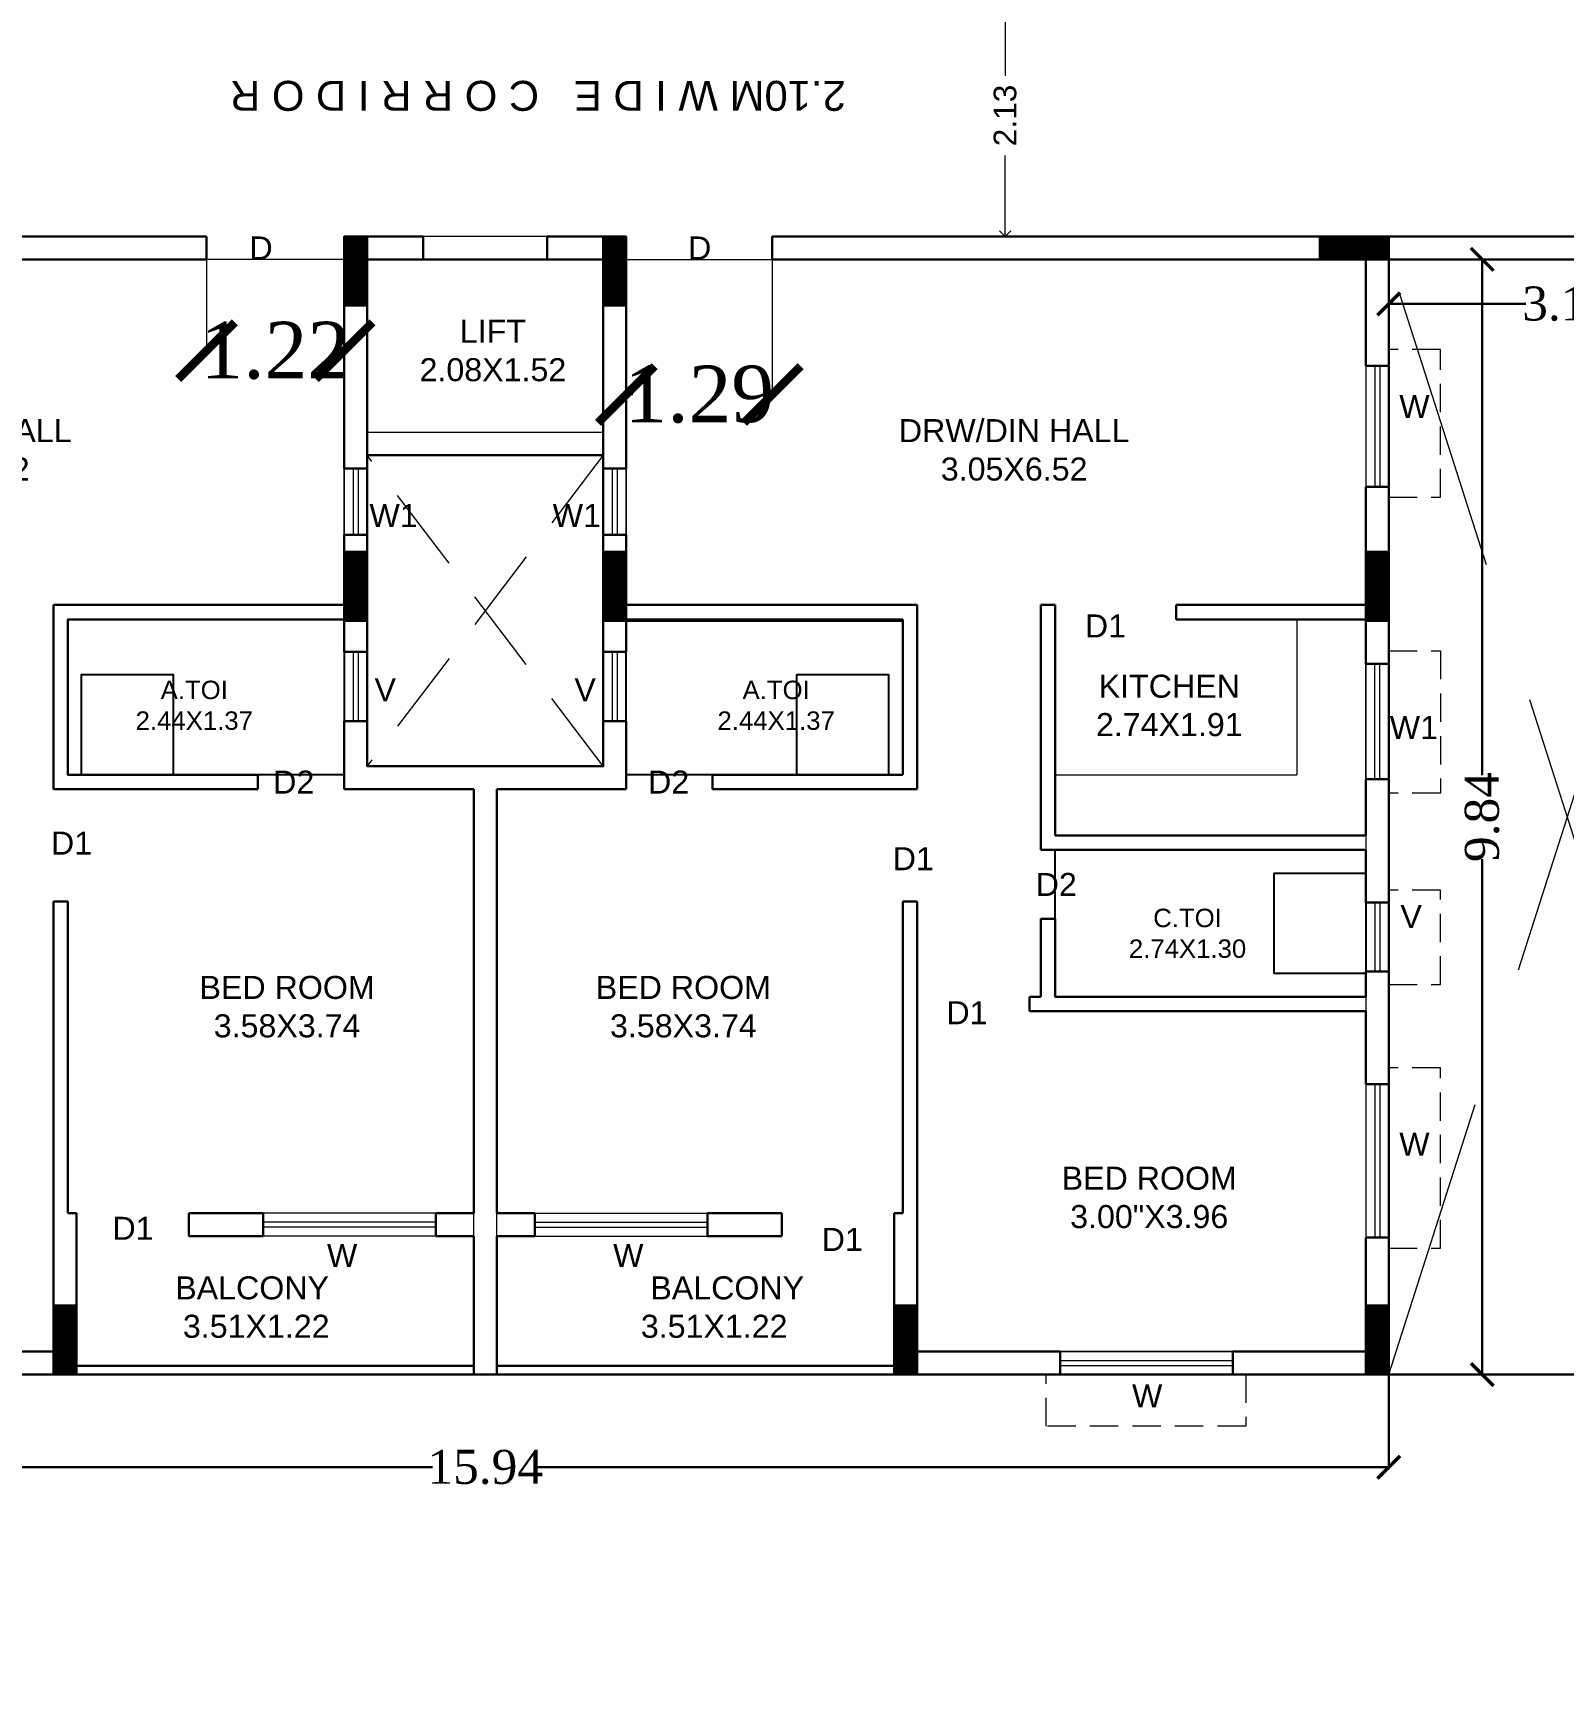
# Model space of a CAD drawing. Header units: metres. Extents: x 0 to 63445, y 32361 to 32804.
# Drawn here: x 63207.73 to 63221.23, y 32657.5 to 32672.01 of the extents above; entities that cross this region are included whole.
import ezdxf

# ---------------------------------------------------------------- set-up
doc = ezdxf.new("R2010")
doc.units = ezdxf.units.M
doc.header["$MEASUREMENT"] = 0
doc.header["$PDMODE"] = 34
doc.header["$PDSIZE"] = -10
for name, pattern in [('CONTINULUS', [0]), ('DASHED', [0.75, 0.5, -0.25]), ('DASHED2', [0.375, 0.25, -0.125])]:
    doc.linetypes.add(name, pattern=pattern)
doc.layers.get('0').update_dxf_attribs({"lineweight": 25})
doc.layers.add('BLK_1_FLR_3_BATH', color=3, linetype='Continuous', plot=False)
doc.layers.add('BLK_1_FLR_3_WATER_CLOSET', color=2, linetype='Continuous', plot=False)
for name, color, linetype, lineweight in [('BLK_1_FLR_3_BLT_UP_AREA', 14, 'DASHED', 9), ('BLK_1_FLR_3_BLT_UP_AREA_DEDUCT', 14, 'DASHED', 9), ('BLK_1_FLR_3_EXIT_WIDTH_DOOR', 7, 'Continuous', 0), ('BLK_1_FLR_3_LIFT_4', 1, 'DASHED', 9), ('BLK_1_FLR_3_UNITFA', 7, 'Continuous', 0), ('COLUMN', 1, 'Continuous', 30), ('DIM', 56, 'Continuous', 20), ('elev', 252, 'Continuous', 20), ('hatch', 251, 'Continuous', 20), ('PASSAGE_DOUBLELOADED', 7, 'Continuous', 20), ('TEXT-2', 65, 'Continuous', 18), ('wall', 7, 'Continuous', 30), ('window', 154, 'Continuous', 9)]:
    doc.layers.add(name, color=color, linetype=linetype, lineweight=lineweight)
doc.layers.add('text', color=65, linetype='Continuous')
doc.styles.add('Arial', font='arial.ttf', dxfattribs={"height": 0.2})
doc.styles.add('AutoDCRFont', font='arial.ttf')
doc.styles.get("Standard").update_dxf_attribs({"font": 'arial.ttf', "height": 0.4})
doc.styles.add('style2', font='arial.ttf', dxfattribs={"height": 0.25})
doc.styles.add('TNR', font='times.ttf', dxfattribs={"height": 0.5})
doc.dimstyles.new('ARCHANA', dxfattribs={"dimscale": 0, "dimtxt": 0.5, "dimasz": 0.5, "dimexe": 0, "dimexo": 0, "dimgap": 0, "dimtad": 0, "dimzin": 0, "dimdsep": 46, "dimtxsty": 'TNR', "dimblk": 'ARCHTICK', "dimcen": 0.09, "dimclrd": 36, "dimclre": 36, "dimclrt": 7, "dimadec": 0, "dimazin": 0, "dimtfac": 1, "dimtofl": 0, "dimtmove": 0, "dimatfit": 3, "dimldrblk": 'ARCHTICK', "dimfxl": 1, "dimfrac": 2, "dimtolj": 1, "dimtzin": 0, "dimlwd": -1, "dimlwe": -1, "dimarcsym": 0})
doc.dimstyles.new('INT DIM', dxfattribs={"dimtxt": 0.3, "dimasz": 0.1, "dimexe": 0.18, "dimexo": 0.0625, "dimgap": 0.09, "dimtad": 0, "dimzin": 0, "dimdsep": 46, "dimtxsty": 'style2', "dimblk": 'OPEN90', "dimcen": 0.09, "dimse1": 1, "dimse2": 1, "dimclrd": 250, "dimclrt": 256, "dimadec": 0, "dimazin": 0, "dimtfac": 1, "dimtofl": 0, "dimtmove": 0, "dimatfit": 3, "dimfxl": 0.18, "dimtolj": 1, "dimtzin": 0, "dimlwd": -1, "dimarcsym": 0})

# ---------------------------------------------------------------- blocks, each defined once
blk = doc.blocks.new('A$C7D115503')
at = {"layer": 'COLUMN', "ltscale": 3}
h = blk.add_hatch(dxfattribs=at)
h.set_pattern_fill('ANSI31', color=256, style=0)
h.paths.add_polyline_path([(-14.36, -11.59), (-6.36, -11.59), (-6.36, 12.41), (-14.36, 12.41)])
at = {"layer": 'COLUMN', "ltscale": 0.05}
for p, q in [((-14.36, 12.41), (-6.36, 12.41)), ((-14.36, 12.41), (-14.36, -11.59)), ((-6.36, 12.41), (-6.36, -11.59)), ((-6.36, -11.59), (-14.36, -11.59))]:
    blk.add_line(p, q, dxfattribs=at)
blk = doc.blocks.new('_ArchTick')
at = {"color": 0, "linetype": 'ByBlock', "const_width": 0.15}
blk.add_lwpolyline([(-0.5, -0.5), (0.5, 0.5)], dxfattribs=at)
blk = doc.blocks.new('*D758')
at = {"layer": 'Defpoints', "color": 0, "ltscale": 0.5, "transparency": 16777216}
for p in [(63203.75, 32660.173), (63219.694, 32660.173), (63219.694, 32659.355)]:
    blk.add_point(p, dxfattribs=at)
at = {"layer": 'wall', "color": 36, "ltscale": 0.5, "transparency": 16777216}
for p, q in [((63203.75, 32660.173), (63203.75, 32659.355)), ((63219.694, 32660.173), (63219.694, 32659.355)), ((63203.75, 32659.355), (63211.257, 32659.355)), ((63219.694, 32659.355), (63212.187, 32659.355))]:
    blk.add_line(p, q, dxfattribs=at)
at = {"layer": 'wall', "color": 36, "ltscale": 0.5, "transparency": 16777216, "xscale": 0.2, "yscale": 0.2, "zscale": 0.2, "rotation": 180}
blk.add_blockref('_ArchTick', (63203.75, 32659.355), dxfattribs=at)
at = {"layer": 'wall', "color": 36, "ltscale": 0.5, "transparency": 16777216, "xscale": 0.2, "yscale": 0.2, "zscale": 0.2}
blk.add_blockref('_ArchTick', (63219.694, 32659.355), dxfattribs=at)
at = {"layer": 'wall', "color": 7, "ltscale": 0.5, "transparency": 16777216, "insert": (63211.722, 32659.355), "char_height": 0.5, "attachment_point": 5, "style": 'TNR'}
blk.add_mtext('\\A1;{\\H0.6x;15.94}', dxfattribs=at)
blk = doc.blocks.new('*D759')
at = {"layer": 'Defpoints', "color": 0, "ltscale": 0.5, "transparency": 16777216}
for p in [(63219.694, 32670.011), (63220.518, 32670.011), (63219.694, 32660.172)]:
    blk.add_point(p, dxfattribs=at)
at = {"layer": 'wall', "color": 36, "ltscale": 0.5, "transparency": 16777216}
for p, q in [((63219.694, 32670.011), (63220.518, 32670.011)), ((63220.518, 32670.011), (63220.518, 32665.462)), ((63220.518, 32660.172), (63220.518, 32664.72)), ((63219.694, 32660.172), (63220.518, 32660.172))]:
    blk.add_line(p, q, dxfattribs=at)
at = {"layer": 'wall', "color": 36, "ltscale": 0.5, "transparency": 16777216, "xscale": 0.2, "yscale": 0.2, "zscale": 0.2}
for p, rotation in [((63220.518, 32670.011), 90), ((63220.518, 32660.172), 270)]:
    blk.add_blockref('_ArchTick', p, dxfattribs=dict(at, rotation=rotation))
at = {"layer": 'wall', "color": 7, "ltscale": 0.5, "transparency": 16777216, "insert": (63220.518, 32665.091), "char_height": 0.5, "attachment_point": 5, "rotation": 90, "style": 'TNR'}
blk.add_mtext('\\A1;{\\H0.6x;9.84}', dxfattribs=at)
blk = doc.blocks.new('*D760')
at = {"layer": 'Defpoints', "color": 0, "ltscale": 0.5, "transparency": 16777216}
for p in [(63219.694, 32670.011), (63222.843, 32670.011), (63219.694, 32669.619)]:
    blk.add_point(p, dxfattribs=at)
at = {"layer": 'wall', "color": 36, "ltscale": 0.5, "transparency": 16777216}
for p, q in [((63219.694, 32670.011), (63219.694, 32669.619)), ((63222.843, 32670.011), (63222.843, 32669.619)), ((63219.694, 32669.619), (63220.904, 32669.619)), ((63222.843, 32669.619), (63221.632, 32669.619))]:
    blk.add_line(p, q, dxfattribs=at)
at = {"layer": 'wall', "color": 36, "ltscale": 0.5, "transparency": 16777216, "xscale": 0.2, "yscale": 0.2, "zscale": 0.2, "rotation": 180}
blk.add_blockref('_ArchTick', (63219.694, 32669.619), dxfattribs=at)
at = {"layer": 'wall', "color": 36, "ltscale": 0.5, "transparency": 16777216, "xscale": 0.2, "yscale": 0.2, "zscale": 0.2}
blk.add_blockref('_ArchTick', (63222.843, 32669.619), dxfattribs=at)
at = {"layer": 'wall', "color": 7, "ltscale": 0.5, "transparency": 16777216, "insert": (63221.268, 32669.619), "char_height": 0.5, "attachment_point": 5, "style": 'TNR'}
blk.add_mtext('\\A1;{\\H0.6x;3.15}', dxfattribs=at)
blk = doc.blocks.new('_Open90')
at = {"color": 0, "linetype": 'ByBlock', "lineweight": -2}
for p, q in [((0, 0), (-1, 0)), ((-0.5, 0.5), (0, 0)), ((0, 0), (-0.5, -0.5))]:
    blk.add_line(p, q, dxfattribs=at)
blk = doc.blocks.new('*D736')
at = {"layer": 'Defpoints', "color": 0, "linetype": 'CONTINULUS', "ltscale": 0.05, "transparency": 16777216}
for p in [(63215.61, 32672.347), (63216.309, 32672.347), (63215.85, 32670.214)]:
    blk.add_point(p, dxfattribs=at)
at = {"layer": 'PASSAGE_DOUBLELOADED', "color": 250, "ltscale": 0.05, "transparency": 16777216}
for p, q in [((63216.309, 32672.247), (63216.309, 32671.632)), ((63216.309, 32670.314), (63216.309, 32670.929))]:
    blk.add_line(p, q, dxfattribs=at)
at = {"layer": 'PASSAGE_DOUBLELOADED', "color": 250, "linetype": 'CONTINULUS', "ltscale": 0.05, "transparency": 16777216, "xscale": 0.1, "yscale": 0.1, "zscale": 0.1}
for p, rotation in [((63216.309, 32672.347), 90), ((63216.309, 32670.214), 270)]:
    blk.add_blockref('_Open90', p, dxfattribs=dict(at, rotation=rotation))
at = {"layer": 'PASSAGE_DOUBLELOADED', "linetype": 'CONTINULUS', "ltscale": 0.05, "transparency": 16777216, "insert": (63216.309, 32671.281), "char_height": 0.2, "attachment_point": 5, "rotation": 90, "style": 'Arial', "bg_fill": 3, "box_fill_scale": 1.25, "bg_fill_color": 256, "bg_fill_true_color": 13158600, "bg_fill_transparency": 0}
blk.add_mtext('\\A1;2.13', dxfattribs=at)
blk = doc.blocks.new('*D883')
at = {"layer": 'Defpoints', "color": 0, "ltscale": 3, "transparency": 16777216}
for p in [(0.832, 32670.282), (63267.277, 32670.282), (0, 32657.531)]:
    blk.add_point(p, dxfattribs=at)
at = {"layer": 'DIM', "ltscale": 3, "transparency": 16777216}
for p, q in [((5.832, 32670.282), (0.832, 32670.282)), ((0.832, 32670.282), (0.832, 32664.301)), ((0.832, 32657.531), (0.832, 32663.512)), ((0, 32657.531), (0.832, 32657.531))]:
    blk.add_line(p, q, dxfattribs=at)
at = {"layer": 'DIM', "ltscale": 3, "transparency": 16777216, "xscale": 0.05, "yscale": 0.05, "zscale": 0.05}
for p, rotation in [((0.832, 32670.282), 90), ((0.832, 32657.531), 270)]:
    blk.add_blockref('_ArchTick', p, dxfattribs=dict(at, rotation=rotation))
at = {"layer": 'DIM', "color": 7, "ltscale": 3, "transparency": 16777216, "insert": (0.832, 32663.906), "char_height": 0.4, "attachment_point": 5, "rotation": 90}
blk.add_mtext('\\A1;{\\H0.6x;12.75}', dxfattribs=at)
blk = doc.blocks.new('*D1010')
at = {"layer": 'BLK_1_FLR_3_EXIT_WIDTH_DOOR', "color": 36, "ltscale": 0.5, "transparency": 16777216}
for p, q in [((63209.262, 32670.214), (63209.262, 32669.206)), ((63210.477, 32670.214), (63210.477, 32669.206)), ((63209.262, 32669.206), (63209.282, 32669.206)), ((63210.477, 32669.206), (63210.457, 32669.206))]:
    blk.add_line(p, q, dxfattribs=at)
at = {"layer": 'Defpoints', "color": 0, "ltscale": 0.5, "transparency": 16777216}
for p in [(63209.262, 32670.214), (63210.477, 32670.214), (63210.477, 32669.206)]:
    blk.add_point(p, dxfattribs=at)
at = {"layer": 'BLK_1_FLR_3_EXIT_WIDTH_DOOR', "color": 36, "ltscale": 0.5, "transparency": 16777216, "xscale": 0.5, "yscale": 0.5, "zscale": 0.5, "rotation": 180}
blk.add_blockref('_ArchTick', (63209.262, 32669.206), dxfattribs=at)
at = {"layer": 'BLK_1_FLR_3_EXIT_WIDTH_DOOR', "color": 36, "ltscale": 0.5, "transparency": 16777216, "xscale": 0.5, "yscale": 0.5, "zscale": 0.5}
blk.add_blockref('_ArchTick', (63210.477, 32669.206), dxfattribs=at)
at = {"layer": 'BLK_1_FLR_3_EXIT_WIDTH_DOOR', "color": 7, "ltscale": 0.5, "transparency": 16777216, "insert": (63209.87, 32669.206), "char_height": 0.5, "attachment_point": 5, "style": 'TNR'}
blk.add_mtext('\\A1;1.22', dxfattribs=at)
blk = doc.blocks.new('*D1012')
at = {"layer": 'BLK_1_FLR_3_EXIT_WIDTH_DOOR', "color": 36, "ltscale": 0.5, "transparency": 16777216}
for p, q in [((63212.967, 32670.214), (63212.967, 32668.819)), ((63214.255, 32670.214), (63214.255, 32668.819)), ((63212.967, 32668.819), (63213.024, 32668.819)), ((63214.255, 32668.819), (63214.198, 32668.819))]:
    blk.add_line(p, q, dxfattribs=at)
at = {"layer": 'Defpoints', "color": 0, "ltscale": 0.5, "transparency": 16777216}
for p in [(63212.967, 32670.214), (63214.255, 32670.214), (63214.255, 32668.819)]:
    blk.add_point(p, dxfattribs=at)
at = {"layer": 'BLK_1_FLR_3_EXIT_WIDTH_DOOR', "color": 36, "ltscale": 0.5, "transparency": 16777216, "xscale": 0.5, "yscale": 0.5, "zscale": 0.5, "rotation": 180}
blk.add_blockref('_ArchTick', (63212.967, 32668.819), dxfattribs=at)
at = {"layer": 'BLK_1_FLR_3_EXIT_WIDTH_DOOR', "color": 36, "ltscale": 0.5, "transparency": 16777216, "xscale": 0.5, "yscale": 0.5, "zscale": 0.5}
blk.add_blockref('_ArchTick', (63214.255, 32668.819), dxfattribs=at)
at = {"layer": 'BLK_1_FLR_3_EXIT_WIDTH_DOOR', "color": 7, "ltscale": 0.5, "transparency": 16777216, "insert": (63213.611, 32668.819), "char_height": 0.5, "attachment_point": 5, "style": 'TNR'}
blk.add_mtext('\\A1;1.29', dxfattribs=at)

msp = doc.modelspace()

# ---------------------------------------------------------------- linework, layer by layer
at = {"layer": 'BLK_1_FLR_3_BATH', "color": 3}
for points in [[(63210.4774, 32665.4638), (63208.0389, 32665.4638), (63208.0389, 32666.8355), (63210.4774, 32666.8355)], [(63215.4052, 32665.4638), (63212.9667, 32665.4638), (63212.9667, 32666.8228), (63215.4052, 32666.8228)], [(63219.4908, 32663.5056), (63216.7513, 32663.5056), (63216.7513, 32664.8022), (63219.4908, 32664.8022)]]:
    msp.add_lwpolyline(points, close=True, dxfattribs=at)
at = {"layer": 'BLK_1_FLR_3_BLT_UP_AREA', "color": 14, "linetype": 'CONTINULUS', "ltscale": 0.05}
msp.add_lwpolyline([(63212.7634, 32670.0106), (63210.6806, 32670.0106), (63210.6806, 32668.4865), (63212.7634, 32668.4865)], close=True, dxfattribs=at)
at = {"layer": 'BLK_1_FLR_3_BLT_UP_AREA_DEDUCT', "color": 14, "linetype": 'Continuous'}
for points in [[(63210.6806, 32670.0106), (63212.7634, 32670.0106), (63212.7634, 32668.2833), (63210.6806, 32668.2833)], [(63222.8426, 32660.1719), (63219.694, 32660.1719), (63219.694, 32670.0106), (63222.8426, 32670.0106)], [(63212.7634, 32668.2833), (63210.6806, 32668.2833), (63210.6806, 32665.54), (63212.7634, 32665.54)]]:
    msp.add_lwpolyline(points, close=True, dxfattribs=at)
at = {"layer": 'BLK_1_FLR_3_LIFT_4', "color": 2, "linetype": 'CONTINULUS', "ltscale": 0.05}
msp.add_lwpolyline([(63212.7634, 32670.0106), (63210.6806, 32670.0106), (63210.6806, 32668.4865), (63212.7634, 32668.4865)], close=True, dxfattribs=at)
at = {"layer": 'BLK_1_FLR_3_UNITFA', "color": 3, "ltscale": 0.5}
for points in [[(63211.6204, 32660.2492), (63211.6204, 32665.3368), (63210.4773, 32665.3368), (63210.4773, 32670.0106), (63203.9532, 32670.0106), (63203.9532, 32660.3762), (63207.9881, 32660.3762), (63207.9881, 32660.2492), (63211.6204, 32660.2492)], [(63211.8236, 32660.2492), (63211.8236, 32665.3368), (63212.9666, 32665.3368), (63212.9666, 32670.0106), (63219.4908, 32670.0106), (63219.4908, 32660.3762), (63215.4559, 32660.3762), (63215.4559, 32660.2492), (63211.8236, 32660.2492)]]:
    msp.add_lwpolyline(points, close=True, dxfattribs=at)
at = {"layer": 'BLK_1_FLR_3_WATER_CLOSET', "color": 3}
for points in [[(63208.9689, 32665.4638), (63208.1603, 32665.4638), (63208.1603, 32666.3488), (63208.9689, 32666.3488)], [(63215.2804, 32665.4638), (63214.4717, 32665.4638), (63214.4717, 32666.3488), (63215.2804, 32666.3488)], [(63219.4908, 32663.7114), (63218.6821, 32663.7114), (63218.6821, 32664.5964), (63219.4908, 32664.5964)]]:
    msp.add_lwpolyline(points, close=True, dxfattribs=at)
at = {"layer": 'elev', "linetype": 'DASHED2', "ltscale": 3}
for p, q in [((63212.7634, 32665.54), (63210.6806, 32668.2833)), ((63212.7634, 32668.2833), (63210.6806, 32665.54))]:
    msp.add_line(p, q, dxfattribs=at)
at = {"layer": 'elev', "ltscale": 0.05}
for p in [(63218.8812, 32666.8355), (63216.7513, 32665.4638)]:
    msp.add_line(p, (63218.8812, 32665.4638), dxfattribs=at)
at = {"layer": 'hatch'}
for p, q in [((63212.2681, 32670.2138), (63211.0489, 32670.2138)), ((63212.2681, 32670.0106), (63211.0489, 32670.0106))]:
    msp.add_line(p, q, dxfattribs=at)
at = {"layer": 'hatch', "linetype": 'DASHED2', "ltscale": 10}
for p, q in [((63222.8426, 32660.1719), (63219.694, 32670.0106)), ((63219.694, 32660.173), (63222.8426, 32670.0106))]:
    msp.add_line(p, q, dxfattribs=at)
at = {"layer": 'wall', "ltscale": 0.5}
msp.add_line((63204.3596, 32670.2138), (63209.262, 32670.2138), dxfattribs=at)
at = {"layer": 'wall', "ltscale": 0.05}
for p, q in [((63209.262, 32670.0106), (63209.262, 32670.2138)), ((63210.4773, 32668.1649), (63210.4773, 32670.2138)), ((63212.9666, 32668.1649), (63212.9666, 32670.2138)), ((63214.2547, 32670.0106), (63214.2547, 32670.2138)), ((63209.262, 32670.0106), (63203.9532, 32670.0106)), ((63210.6806, 32668.2833), (63210.6806, 32670.0106)), ((63212.7634, 32668.2833), (63212.7634, 32670.0106)), ((63214.2547, 32670.0106), (63219.4908, 32670.0106)), ((63219.4908, 32670.0106), (63219.4908, 32669.0725)), ((63219.694, 32670.0106), (63219.694, 32669.0725)), ((63210.6806, 32668.1649), (63210.6806, 32668.2833)), ((63212.7634, 32668.1649), (63212.7634, 32668.2833)), ((63219.4908, 32668.0057), (63219.4908, 32666.9625)), ((63219.694, 32668.0057), (63219.694, 32666.442)), ((63210.4773, 32666.9625), (63210.4773, 32667.5807)), ((63210.6806, 32666.5477), (63210.6806, 32667.5807)), ((63212.7634, 32666.5477), (63212.7634, 32667.5807)), ((63212.9666, 32666.9625), (63212.9666, 32667.5807)), ((63207.9119, 32666.9625), (63207.9119, 32665.3368)), ((63207.9119, 32666.9625), (63210.4773, 32666.9625)), ((63215.5321, 32666.9625), (63212.9666, 32666.9625)), ((63215.5321, 32666.9625), (63215.5321, 32665.3368)), ((63216.6243, 32666.9625), (63216.6243, 32664.8022)), ((63216.6243, 32666.9625), (63216.7513, 32666.9625)), ((63216.7513, 32666.9625), (63216.7513, 32664.9292)), ((63217.8182, 32666.9625), (63217.8182, 32666.8355)), ((63217.8182, 32666.9625), (63219.4908, 32666.9625)), ((63208.0389, 32666.8355), (63208.0389, 32665.4638)), ((63208.0389, 32666.8355), (63210.4773, 32666.8355)), ((63210.4773, 32666.5477), (63210.4773, 32666.8355)), ((63215.4051, 32666.8355), (63212.9666, 32666.8355)), ((63212.9666, 32666.5477), (63212.9666, 32666.8355)), ((63215.4051, 32666.8355), (63215.4051, 32665.4638)), ((63217.8182, 32666.8355), (63219.4908, 32666.8355)), ((63219.4908, 32666.8355), (63219.4908, 32666.442)), ((63210.4773, 32665.3368), (63210.4773, 32665.9381)), ((63210.6806, 32665.54), (63210.6806, 32665.9381)), ((63212.7634, 32665.54), (63212.7634, 32665.9381)), ((63212.9666, 32665.3368), (63212.9666, 32665.9381)), ((63209.7153, 32665.4638), (63208.0389, 32665.4638)), ((63209.7153, 32665.3368), (63209.7153, 32665.4638)), ((63210.6806, 32665.54), (63212.7634, 32665.54)), ((63213.7286, 32665.4638), (63215.4051, 32665.4638)), ((63213.7286, 32665.3368), (63213.7286, 32665.4638)), ((63209.7153, 32665.3368), (63207.9119, 32665.3368)), ((63211.6204, 32665.3368), (63210.4773, 32665.3368)), ((63211.6204, 32661.5954), (63211.6204, 32665.3368)), ((63211.6204, 32661.5954), (63211.6204, 32665.3368)), ((63211.8236, 32665.3368), (63212.9666, 32665.3368)), ((63211.8236, 32661.5954), (63211.8236, 32665.3368)), ((63211.8236, 32661.5954), (63211.8236, 32665.3368)), ((63213.7286, 32665.3368), (63215.5321, 32665.3368)), ((63219.4908, 32665.426), (63219.4908, 32664.9292)), ((63219.694, 32665.426), (63219.694, 32664.3371)), ((63216.7513, 32664.9292), (63219.4908, 32664.9292)), ((63216.6243, 32664.8022), (63219.4908, 32664.8022)), ((63219.4908, 32664.8022), (63219.4908, 32664.3371)), ((63208.0389, 32664.3462), (63207.9119, 32664.3462)), ((63208.0389, 32664.3462), (63207.9119, 32664.3462)), ((63207.9119, 32664.3462), (63207.9119, 32660.7826)), ((63208.0389, 32664.3462), (63208.0389, 32661.5954)), ((63215.4051, 32664.3462), (63215.5321, 32664.3462)), ((63215.4051, 32664.3462), (63215.5321, 32664.3462)), ((63215.4051, 32664.3462), (63215.4051, 32661.5954)), ((63215.5321, 32664.3462), (63215.5321, 32660.7826)), ((63216.6243, 32664.1926), (63216.7513, 32664.1926)), ((63216.6243, 32664.1926), (63216.6243, 32663.5056)), ((63216.7513, 32664.1926), (63216.7513, 32663.5056)), ((63219.4908, 32663.7275), (63219.4908, 32663.5056)), ((63219.694, 32663.7275), (63219.694, 32662.734)), ((63216.5227, 32663.5056), (63216.6243, 32663.5056)), ((63216.5227, 32663.5056), (63216.5227, 32663.3786)), ((63216.7513, 32663.5056), (63219.4908, 32663.5056)), ((63216.7513, 32663.5056), (63219.4908, 32663.5056)), ((63216.5227, 32663.3786), (63219.4908, 32663.3786)), ((63216.6243, 32663.3786), (63219.4908, 32663.3786)), ((63219.4908, 32663.3786), (63219.4908, 32662.734)), ((63208.1151, 32661.5954), (63208.0389, 32661.5954)), ((63208.1151, 32661.5954), (63208.1151, 32660.7826)), ((63209.7616, 32661.5954), (63209.1057, 32661.5954)), ((63209.1057, 32661.5954), (63209.1057, 32661.3922)), ((63211.6204, 32661.5954), (63211.2857, 32661.5954)), ((63211.8236, 32661.5954), (63212.1583, 32661.5954)), ((63213.6823, 32661.5954), (63214.3383, 32661.5954)), ((63214.3383, 32661.5954), (63214.3383, 32661.3922)), ((63215.3289, 32661.5954), (63215.4051, 32661.5954)), ((63215.3289, 32661.5954), (63215.3289, 32660.7826)), ((63209.7616, 32661.3922), (63209.1057, 32661.3922)), ((63211.6204, 32661.3922), (63211.2857, 32661.3922)), ((63211.6204, 32660.173), (63211.6204, 32661.3922)), ((63211.6204, 32660.173), (63211.6204, 32661.3922)), ((63211.8236, 32661.3922), (63212.1583, 32661.3922)), ((63211.8236, 32660.173), (63211.8236, 32661.3922)), ((63211.8236, 32660.173), (63211.8236, 32661.3922)), ((63213.6823, 32661.3922), (63214.3383, 32661.3922)), ((63219.4908, 32661.3804), (63219.4908, 32660.3762)), ((63219.694, 32661.3804), (63219.694, 32660.173)), ((63207.9119, 32660.7826), (63207.9119, 32660.173)), ((63207.9881, 32660.7826), (63207.9881, 32660.2492)), ((63215.4559, 32660.7826), (63215.4559, 32660.2492)), ((63215.5321, 32660.7826), (63215.5321, 32660.173)), ((63207.9119, 32660.3762), (63206.6496, 32660.3762)), ((63207.9881, 32660.2492), (63211.6204, 32660.2492)), ((63215.4559, 32660.2492), (63211.8236, 32660.2492)), ((63215.5321, 32660.3762), (63216.7943, 32660.3762)), ((63218.3184, 32660.3762), (63219.4908, 32660.3762)), ((63218.3184, 32660.3762), (63218.3184, 32660.3635)), ((63207.9119, 32660.173), (63206.6496, 32660.173)), ((63207.9119, 32660.173), (63211.6204, 32660.173)), ((63211.8236, 32660.173), (63211.6204, 32660.173)), ((63211.6204, 32660.173), (63211.8236, 32660.173)), ((63211.6204, 32660.173), (63211.8236, 32660.173)), ((63211.8236, 32660.173), (63211.6204, 32660.173)), ((63215.5321, 32660.173), (63211.8236, 32660.173)), ((63215.5321, 32660.173), (63216.7943, 32660.173)), ((63218.3184, 32660.173), (63219.694, 32660.173))]:
    msp.add_line(p, q, dxfattribs=at)
at = {"layer": 'wall'}
for p, q in [((63210.4773, 32670.2138), (63211.1759, 32670.2138)), ((63211.1759, 32670.0106), (63211.1759, 32670.2138)), ((63212.9666, 32670.2138), (63212.2681, 32670.2138)), ((63212.2681, 32670.0106), (63212.2681, 32670.2138)), ((63222.8426, 32670.2138), (63214.2547, 32670.2138)), ((63210.6806, 32670.0106), (63211.1759, 32670.0106)), ((63212.7634, 32670.0106), (63212.2681, 32670.0106)), ((63222.8426, 32670.0106), (63214.2547, 32670.0106)), ((63212.7634, 32668.2833), (63210.6806, 32668.2833)), ((63212.7634, 32668.2833), (63210.6806, 32668.2833)), ((63222.8426, 32660.1719), (63219.694, 32660.1719))]:
    msp.add_line(p, q, dxfattribs=at)
at = {"layer": 'wall', "ltscale": 3}
for p, q in [((63219.4908, 32669.0725), (63219.694, 32669.0725)), ((63210.4773, 32668.1649), (63210.6806, 32668.1649)), ((63212.9666, 32668.1649), (63212.7634, 32668.1649)), ((63219.4908, 32668.0057), (63219.694, 32668.0057)), ((63210.4773, 32667.5807), (63210.6806, 32667.5807)), ((63212.9666, 32667.5807), (63212.7634, 32667.5807)), ((63210.4773, 32666.5477), (63210.6806, 32666.5477)), ((63212.9666, 32666.5477), (63212.7634, 32666.5477)), ((63219.694, 32666.442), (63219.4908, 32666.442)), ((63210.4773, 32665.9381), (63210.6806, 32665.9381)), ((63212.9666, 32665.9381), (63212.7634, 32665.9381)), ((63219.694, 32665.426), (63219.4908, 32665.426)), ((63219.4908, 32664.3371), (63219.694, 32664.3371)), ((63219.4908, 32663.7275), (63219.694, 32663.7275)), ((63219.4908, 32662.734), (63219.694, 32662.734)), ((63209.7616, 32661.3922), (63209.7616, 32661.5954)), ((63211.2857, 32661.3922), (63211.2857, 32661.5954)), ((63212.1583, 32661.3922), (63212.1583, 32661.5954)), ((63213.6823, 32661.3922), (63213.6823, 32661.5954)), ((63219.4908, 32661.3804), (63219.694, 32661.3804)), ((63216.7943, 32660.173), (63216.7943, 32660.3762)), ((63218.3184, 32660.173), (63218.3184, 32660.3762))]:
    msp.add_line(p, q, dxfattribs=at)
at = {"layer": 'wall', "ltscale": 0.1}
for p, q in [((63210.4773, 32666.5477), (63210.4773, 32666.6055)), ((63212.9666, 32666.5477), (63212.9666, 32666.6055)), ((63219.4908, 32664.3371), (63219.4908, 32664.3949))]:
    msp.add_line(p, q, dxfattribs=at)
at = {"layer": 'wall', "ltscale": 0.5}
msp.add_lwpolyline([(63222.8426, 32670.0106), (63219.694, 32670.0106), (63219.694, 32660.1719), (63203.7499, 32660.173), (63203.7499, 32670.0106), (63200.3042, 32670.0106), (63200.3042, 32660.1719), (63184.3601, 32660.1719)], dxfattribs=at)
for points in [[(63210.6806, 32670.0106), (63212.7634, 32670.0106), (63212.7634, 32668.2833), (63210.6806, 32668.2833)], [(63210.6806, 32668.2833), (63212.7634, 32668.2833), (63212.7634, 32665.54), (63210.6806, 32665.54)]]:
    msp.add_lwpolyline(points, close=True, dxfattribs=at)
at = {"layer": 'window'}
for p, q in [((63219.4908, 32669.0725), (63219.4908, 32668.0057)), ((63219.5708, 32669.0673), (63219.5708, 32668.0066)), ((63219.6141, 32669.0673), (63219.6141, 32668.0066)), ((63219.694, 32669.0673), (63219.694, 32668.0066)), ((63210.4773, 32668.1649), (63210.4773, 32667.5816)), ((63210.5573, 32668.1597), (63210.5573, 32667.5816)), ((63210.6006, 32668.1597), (63210.6006, 32667.5816)), ((63210.6806, 32668.1597), (63210.6806, 32667.5816)), ((63212.7634, 32668.1597), (63212.7634, 32667.5816)), ((63212.8433, 32668.1597), (63212.8433, 32667.5816)), ((63212.8867, 32668.1597), (63212.8867, 32667.5816)), ((63212.9666, 32668.1649), (63212.9666, 32667.5816)), ((63210.4773, 32666.5477), (63210.4773, 32666.5477)), ((63210.4773, 32666.5477), (63210.4773, 32665.939)), ((63210.5573, 32666.5477), (63210.5573, 32665.939)), ((63210.6006, 32666.5477), (63210.6006, 32665.939)), ((63210.6806, 32666.5477), (63210.6806, 32665.939)), ((63212.7634, 32666.5477), (63212.7634, 32665.939)), ((63212.8433, 32666.5477), (63212.8433, 32665.939)), ((63212.8867, 32666.5477), (63212.8867, 32665.939)), ((63212.9666, 32666.5477), (63212.9666, 32666.5477)), ((63212.9666, 32666.5477), (63212.9666, 32665.939)), ((63219.4908, 32665.426), (63219.4908, 32666.442)), ((63219.5708, 32665.426), (63219.5708, 32666.442)), ((63219.6141, 32665.426), (63219.6141, 32666.442)), ((63219.694, 32665.426), (63219.694, 32666.442)), ((63210.4773, 32665.939), (63210.4773, 32665.9381)), ((63210.5573, 32665.939), (63210.5573, 32665.9381)), ((63210.6007, 32665.939), (63210.6007, 32665.9381)), ((63210.6806, 32665.939), (63210.6806, 32665.9381)), ((63212.7634, 32665.939), (63212.7634, 32665.9381)), ((63212.8433, 32665.939), (63212.8433, 32665.9381)), ((63212.8866, 32665.939), (63212.8866, 32665.9381)), ((63212.9666, 32665.939), (63212.9666, 32665.9381)), ((63219.4908, 32664.3371), (63219.4908, 32663.7275)), ((63219.5708, 32664.3371), (63219.5708, 32663.7275)), ((63219.6141, 32664.3371), (63219.6141, 32663.7275)), ((63219.694, 32664.3371), (63219.694, 32663.7275)), ((63219.4908, 32663.7284), (63219.4908, 32663.7275)), ((63219.5708, 32663.7284), (63219.5708, 32663.7275)), ((63219.6141, 32663.7284), (63219.6141, 32663.7275)), ((63219.694, 32663.7284), (63219.694, 32663.7275)), ((63219.4908, 32662.734), (63219.4908, 32661.3804)), ((63219.5708, 32662.734), (63219.5708, 32661.3804)), ((63219.6141, 32662.734), (63219.6141, 32661.3804)), ((63219.694, 32662.734), (63219.694, 32661.3804)), ((63211.2857, 32661.5954), (63209.7625, 32661.5954)), ((63212.1583, 32661.5954), (63213.6814, 32661.5954)), ((63211.2857, 32661.5154), (63209.7625, 32661.5154)), ((63211.2857, 32661.4721), (63209.7625, 32661.4721)), ((63212.1583, 32661.5154), (63213.6814, 32661.5154)), ((63212.1583, 32661.4721), (63213.6814, 32661.4721)), ((63211.2857, 32661.3922), (63209.7616, 32661.3922)), ((63212.1583, 32661.3922), (63213.6823, 32661.3922)), ((63216.7943, 32660.3762), (63218.3175, 32660.3762)), ((63216.7943, 32660.2962), (63218.3175, 32660.2962)), ((63216.7943, 32660.2529), (63218.3175, 32660.2529)), ((63216.7943, 32660.173), (63218.3175, 32660.173))]:
    msp.add_line(p, q, dxfattribs=at)
at = {"layer": 'window', "color": 8, "linetype": 'DASHED2'}
for points in [[(63219.694, 32667.912), (63220.1512, 32667.912), (63220.1512, 32669.2169), (63219.694, 32669.2169)], [(63219.694, 32666.5562), (63220.1512, 32666.5562), (63220.1512, 32665.3021), (63219.694, 32665.3021)], [(63219.694, 32663.6124), (63220.1512, 32663.6124), (63220.1512, 32664.4463), (63219.694, 32664.4463)], [(63219.694, 32661.2867), (63220.1512, 32661.2867), (63220.1512, 32662.8784), (63219.694, 32662.8784)], [(63218.4326, 32660.173), (63218.4326, 32659.7158), (63216.6705, 32659.7158), (63216.6705, 32660.173)]]:
    msp.add_lwpolyline(points, dxfattribs=at)

# ---------------------------------------------------------------- block references
at = {"layer": 'COLUMN', "ltscale": 0.05, "yscale": 0.025400733691282, "zscale": 0.025400733691282}
for p, xscale in [((63210.8422, 32669.8984), 0.025400733691282), ((63212.6018, 32669.8984), -0.025400733691282), ((63210.8422, 32667.117), 0.025400733691282), ((63212.6018, 32667.117), -0.025400733691282), ((63219.3292, 32667.117), -0.025400733691282), ((63208.2767, 32660.4672), 0.025400733691282), ((63215.1673, 32660.4672), -0.025400733691282), ((63219.3292, 32660.4672), -0.025400733691282)]:
    msp.add_blockref('A$C7D115503', p, dxfattribs=dict(at, xscale=xscale))
at = {"layer": 'COLUMN', "ltscale": 0.05, "xscale": -0.025400733691282, "yscale": 0.025400733691282, "zscale": 0.025400733691282, "rotation": 270}
msp.add_blockref('A$C7D115503', (63219.3787, 32670.3754), dxfattribs=at)

# ---------------------------------------------------------------- texts
at = {"layer": 'text', "insert": (63208.6868, 32671.5902), "char_height": 0.264168, "width": 7.000896, "attachment_point": 9, "rotation": 180}
msp.add_mtext('\\pxqc;2.10M W I D E   C O R R I D O R', dxfattribs=at)
at = {"layer": 'text'}
for s, insert, char_height, width, attachment_point in [('\\pxqc;D', (63212.6787, 32670.2138), 0.20321, 5.867919, 3), ('\\pxqc;D', (63216.5485, 32670.2138), 0.20321, 5.867919, 3), ('\\pxqc;LIFT\\P2.08X1.52', (63214.5587, 32668.9336), 0.20321, 5.537709, 9), ('\\pxqc;DRW/DIN HALL\\P3.05X6.52', (63204.2611, 32668.0573), 0.203206, 5.588511, 7), ('\\pxqc;DRW/DIN HALL\\P3.05X6.52', (63219.1829, 32668.0573), 0.203206, 5.588511, 9), ('\\pxqc;D1', (63220.128, 32666.8789), 0.20321, 5.867919, 3), ('\\pxqc;KITCHEN\\P2.74X1.91', (63220.5518, 32665.8023), 0.203206, 5.588511, 9), ('\\pxqc;A.TOI\\P2.44X1.37', (63206.9223, 32665.8583), 0.162565, 4.465728, 7), ('\\pxqc;A.TOI\\P2.44X1.37', (63216.5217, 32665.8583), 0.162565, 4.465728, 9), ('\\pxqc;D2', (63212.9666, 32665.5012), 0.20321, 5.867919, 3), ('\\pxqc;D2', (63216.2741, 32665.5012), 0.20321, 5.867919, 3), ('\\pxqc;D1', (63211.0061, 32664.9625), 0.20321, 5.867919, 3), ('\\pxqc;D1', (63218.4326, 32664.8253), 0.20321, 5.867919, 3), ('\\pxqc;D2', (63219.694, 32664.598), 0.20321, 5.867919, 3), ('\\pxqc;C.TOI\\P2.74X1.30', (63220.1512, 32663.8465), 0.162565, 4.465728, 9), ('\\pxqc;BED ROOM\\P3.58X3.74', (63207.1797, 32663.1447), 0.203206, 5.588511, 7), ('\\pxqc;BED ROOM\\P3.58X3.74', (63216.2643, 32663.1447), 0.203206, 5.588511, 9), ('\\pxqc;D1', (63218.9065, 32663.4663), 0.20321, 5.867919, 3), ('\\pxqc;BED ROOM\\P3.00"X3.96', (63220.3745, 32661.4617), 0.203206, 5.588511, 9), ('\\pxqc;D1', (63211.5487, 32661.5645), 0.20321, 5.867919, 3), ('\\pxqc;D1', (63217.8059, 32661.4659), 0.20321, 5.867919, 3), ('\\pxqc; BALCONY\\P\\pq*;3.51X1.22', (63210.349, 32660.4939), 0.203206, 1.445887, 9), ('\\pxqc; BALCONY\\P\\pq*;3.51X1.22', (63213.0949, 32660.4939), 0.203206, 1.445887, 7)]:
    msp.add_mtext(s, dxfattribs=dict(at, insert=insert, char_height=char_height, width=width, attachment_point=attachment_point))
at = {"layer": 'TEXT-2', "width": 0.183842, "style": 'AutoDCRFont'}
for s, insert, char_height, attachment_point in [('W', (63219.7866, 32668.6121), 0.2032, 7), ('W1', (63211.1264, 32667.6494), 0.20321, 9), ('W1', (63212.3175, 32667.6494), 0.20321, 7), ('V', (63210.9348, 32666.1124), 0.2032, 9), ('V', (63212.5091, 32666.1124), 0.2032, 7), ('W1', (63219.7022, 32665.7796), 0.20321, 7), ('V', (63219.7965, 32664.1112), 0.2032, 7), ('W', (63219.7866, 32662.104), 0.2032, 7), ('W', (63210.5937, 32661.122), 0.2032, 9), ('W', (63212.8503, 32661.122), 0.2032, 7), ('W', (63217.4288, 32659.8832), 0.2032, 7)]:
    msp.add_mtext(s, dxfattribs=dict(at, insert=insert, char_height=char_height, attachment_point=attachment_point))

# ---------------------------------------------------------------- dimensions: what is measured, and where the dimension line sits
at = {"layer": 'BLK_1_FLR_3_EXIT_WIDTH_DOOR', "color": 1, "ltscale": 0.5}
for base, p1, p2, picture, middle in [((63210.4773, 32669.2057), (63209.262, 32670.2138), (63210.4773, 32670.2138), '*D1010', (63209.8697, 32669.2057)), ((63214.2547, 32668.8188), (63212.9666, 32670.2138), (63214.2547, 32670.2138), '*D1012', (63213.6107, 32668.8188))]:
    dim = msp.add_linear_dim(base=base, p1=p1, p2=p2, dimstyle='ARCHANA', override={"dimscale": 1, "dimfxl": 6, "dimarcsym": 1}, dxfattribs=at)
    dim.commit()
    dim.dimension.update_dxf_attribs({"geometry": picture, "text_midpoint": middle})
at = {"layer": 'wall', "ltscale": 0.5}
dim = msp.add_linear_dim(base=(63220.5182, 32670.0106), p1=(63219.694, 32660.1719), p2=(63219.694, 32670.0106), angle=270, text='{\\H0.6x;<>}', dimstyle='ARCHANA', override={"dimscale": 1, "dimtxt": 0.3, "dimasz": 0.2, "dimfxl": 6, "dimarcsym": 1}, dxfattribs=at)
dim.commit()
dim.dimension.update_dxf_attribs({"geometry": '*D759', "text_midpoint": (63220.5182, 32665.0912)})
for base, p1, p2, picture, middle in [((63219.694, 32669.6188), (63222.8426, 32670.0106), (63219.694, 32670.0106), '*D760', (63221.2683, 32669.6188)), ((63219.694, 32659.3548), (63203.7499, 32660.173), (63219.694, 32660.173), '*D758', (63211.722, 32659.3548))]:
    dim = msp.add_linear_dim(base=base, p1=p1, p2=p2, text='{\\H0.6x;<>}', dimstyle='ARCHANA', override={"dimscale": 1, "dimtxt": 0.3, "dimasz": 0.2, "dimfxl": 6, "dimarcsym": 1}, dxfattribs=at)
    dim.commit()
    dim.dimension.update_dxf_attribs({"geometry": picture, "text_midpoint": middle})

# ---------------------------------------------------------------- next in the draw order: dimensions: what is measured, and where the dimension line sits
at = {"layer": 'PASSAGE_DOUBLELOADED', "color": 2, "linetype": 'CONTINULUS', "ltscale": 0.05}
dim = msp.add_linear_dim(base=(63216.3089, 32672.3474), p1=(63215.8505, 32670.2138), p2=(63215.6103, 32672.3474), angle=90, dimstyle='INT DIM', override={"dimtxt": 0.2, "dimtxsty": 'Arial', "dimfxl": 0.125, "dimtfill": 1, "dimtfillclr": 7, "dimarcsym": 1}, dxfattribs=at)
dim.commit()
dim.dimension.update_dxf_attribs({"geometry": '*D736', "text_midpoint": (63216.3089, 32671.2806)})

# ---------------------------------------------------------------- next in the draw order: dimensions: what is measured, and where the dimension line sits
at = {"layer": 'DIM', "ltscale": 3}
dim = msp.add_linear_dim(base=(0.8318, 32670.2817), p1=(0, 32657.5305), p2=(63267.2772, 32670.2817), angle=90, text='{\\H0.6x;<>}', dimstyle='ARCHANA', override={"dimscale": 1, "dimtxt": 0.278, "dimasz": 0.05, "dimtxsty": 'Standard', "dimclrd": 256, "dimclre": 256, "dimfxl": 5, "dimfxlon": 1, "dimarcsym": 1}, dxfattribs=at)
dim.commit()
dim.dimension.update_dxf_attribs({"geometry": '*D883', "text_midpoint": (0.8318, 32663.9061)})

doc.saveas('drawing.dxf')
